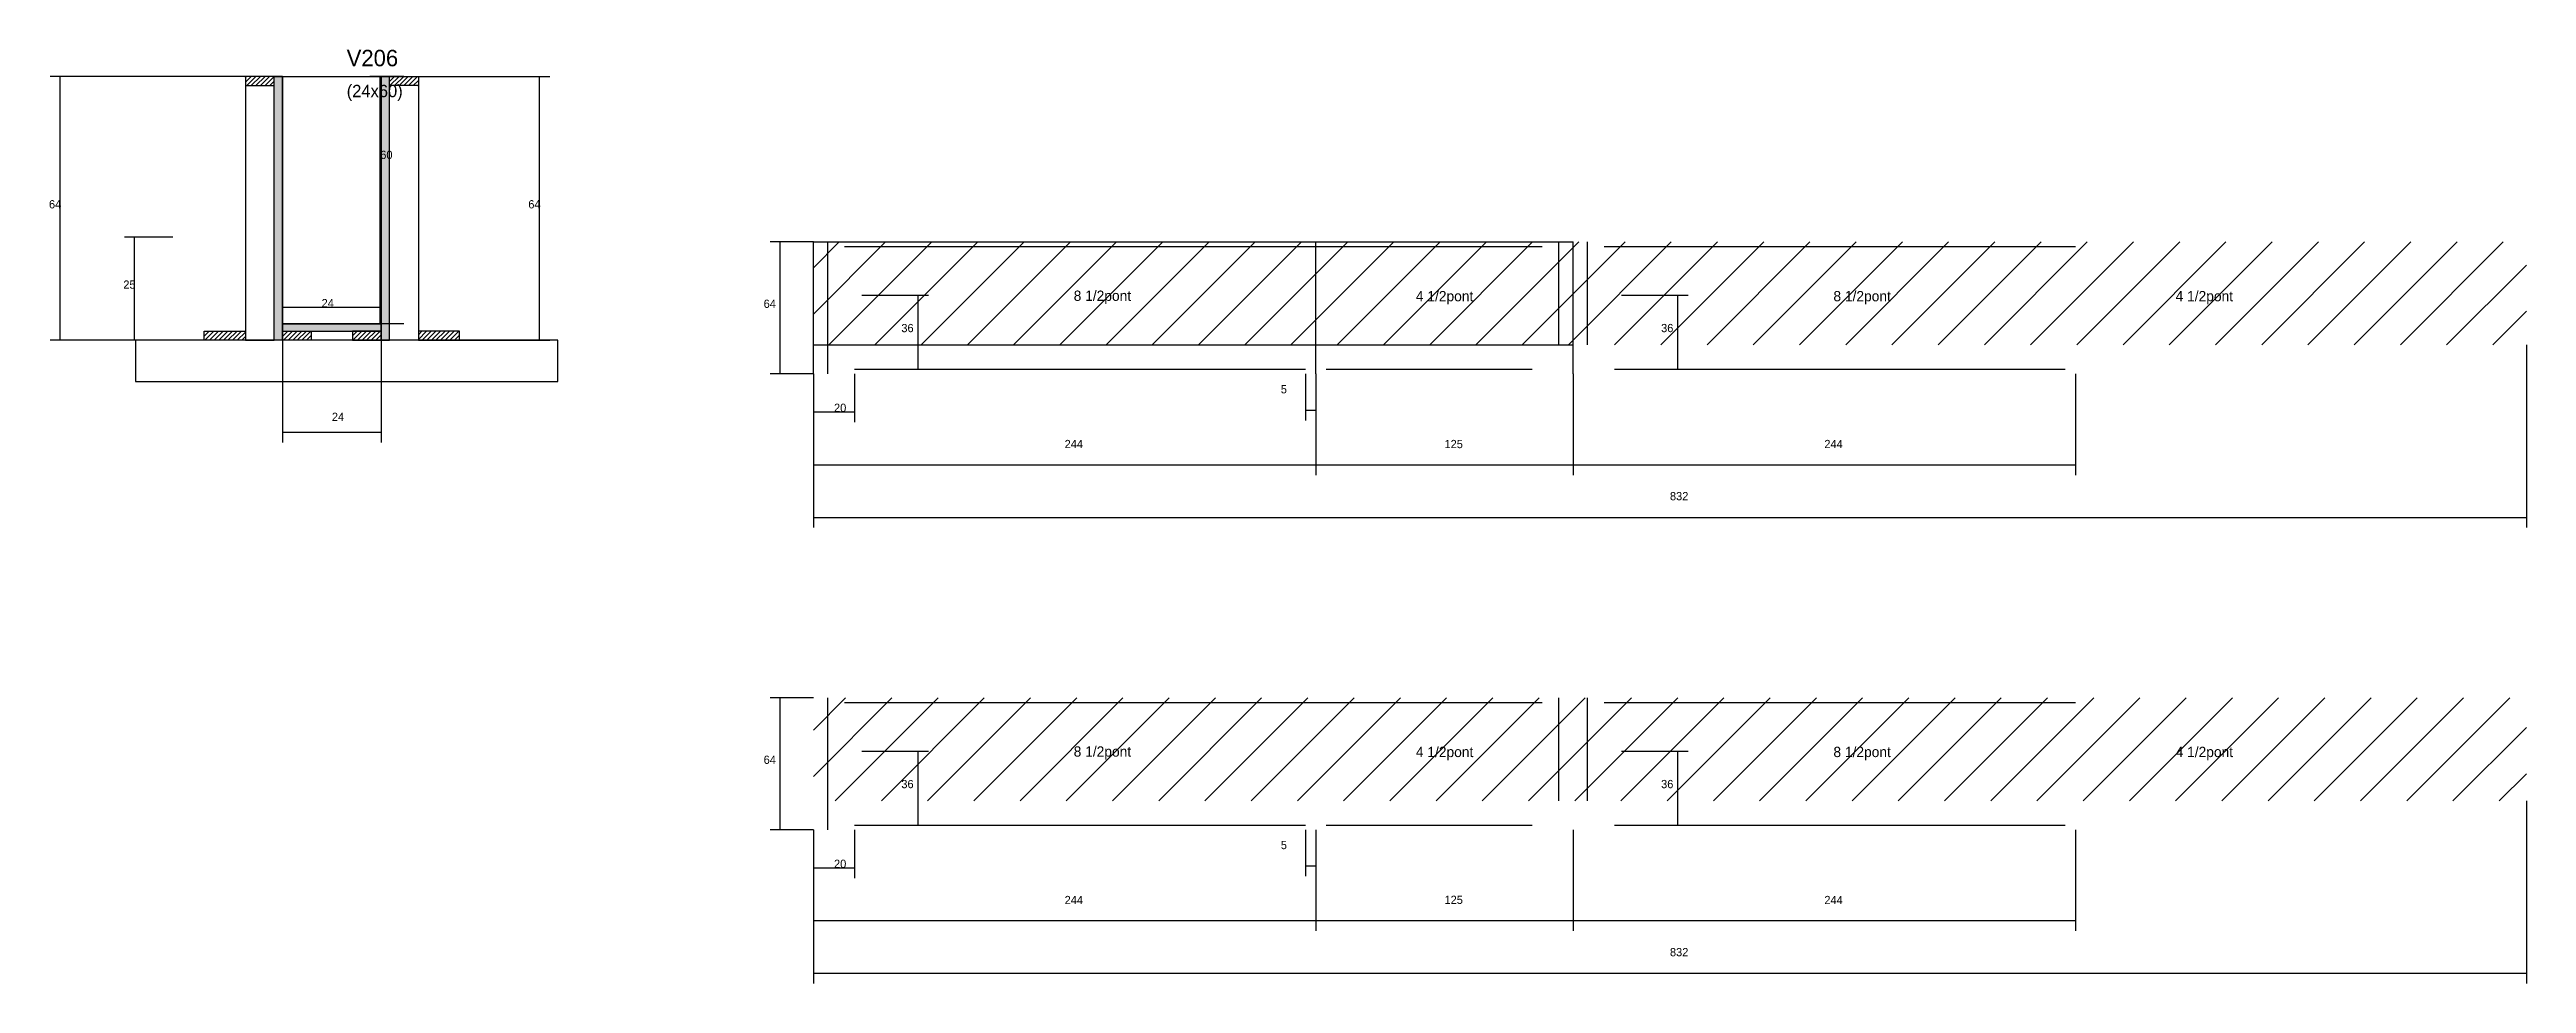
# Model space of a CAD drawing. Header units: metres. Extents: x 2846 to 4049, y 7871 to 9160.
# Drawn here: x 2846 to 4049, y 8707 to 9160 of the extents above; entities outside this region: 4.
import ezdxf

# ---------------------------------------------------------------- set-up
doc = ezdxf.new("R2010")
doc.units = ezdxf.units.M
for name, color, linetype in [('CONCRETO', 251, 'Continuous'), ('COTA', 4, 'Continuous'), ('Cota Seção (2x)', 4, 'Continuous'), ('Hachura', 253, 'Continuous'), ('Madeira', 126, 'Continuous'), ('NOMENCLATURA', 7, 'Continuous'), ('Painéis', 200, 'Continuous'), ('REAPROVEITAMENTO', 251, 'Continuous'), ('SARR_2.2x7', 40, 'Continuous'), ('Texto Seção', 7, 'Continuous')]:
    doc.layers.add(name, color=color, linetype=linetype)

msp = doc.modelspace()

# ---------------------------------------------------------------- hatches: boundary and pattern name
at = {"layer": 'Hachura'}
h = msp.add_hatch(dxfattribs=at)
h.set_pattern_fill('ANSI31', scale=0.5)
h.paths.add_polyline_path([(2955.3, 9142.8), (2955.3, 9147.2), (2955.3, 9147.2), (2941.3, 9147.2), (2941.3, 9147.2), (2941.3, 9142.8), (2941.3, 9142.8), (2955.3, 9142.8)])
h = msp.add_hatch(color=8, dxfattribs=at)
h.dxf.hatch_style = 1
h.paths.add_polyline_path([(2955.3, 9147.2), (2959.3, 9147.2), (2959.3, 9147.2), (2959.3, 9019.2), (2959.3, 9019.2), (2955.3, 9019.2), (2955.3, 9019.2), (2955.3, 9147.2)])
h = msp.add_hatch(color=8, dxfattribs=at)
h.dxf.hatch_style = 1
h.paths.add_polyline_path([(3011.3, 9147.2), (3007.3, 9147.2), (3007.3, 9147.2), (3007.3, 9019.2), (3007.3, 9019.2), (3011.3, 9019.2), (3011.3, 9019.2), (3011.3, 9147.2)])
h = msp.add_hatch(dxfattribs=at)
h.set_pattern_fill('ANSI31', scale=0.5)
h.paths.add_polyline_path([(3011.3, 9142.8), (3011.3, 9147.2), (3011.3, 9147.2), (3025.3, 9147.2), (3025.3, 9147.2), (3025.3, 9142.8), (3025.3, 9142.8), (3011.3, 9142.8)])
h = msp.add_hatch(dxfattribs=at)
h.set_pattern_fill('ANSI31', scale=0.5)
h.paths.add_polyline_path([(2921.3, 9019.2), (2921.3, 9023.6), (2921.3, 9023.6), (2941.3, 9023.6), (2941.3, 9023.6), (2941.3, 9019.2), (2941.3, 9019.2), (2921.3, 9019.2)])
h = msp.add_hatch(color=8, dxfattribs=at)
h.dxf.hatch_style = 1
h.paths.add_polyline_path([(3007.3, 9023.6), (3007.3, 9027.2), (3007.3, 9027.2), (2959.3, 9027.2), (2959.3, 9027.2), (2959.3, 9023.6), (2959.3, 9023.6), (3007.3, 9023.6)])
h = msp.add_hatch(dxfattribs=at)
h.set_pattern_fill('ANSI31', scale=0.5)
h.paths.add_polyline_path([(2959.3, 9019.2), (2959.3, 9023.6), (2959.3, 9023.6), (2973.3, 9023.6), (2973.3, 9023.6), (2973.3, 9019.2), (2973.3, 9019.2), (2959.3, 9019.2)])
h = msp.add_hatch(dxfattribs=at)
h.set_pattern_fill('ANSI31', scale=0.5)
h.paths.add_polyline_path([(3007.3, 9019.2), (3007.3, 9023.6), (3007.3, 9023.6), (2993.3, 9023.6), (2993.3, 9023.6), (2993.3, 9019.2), (2993.3, 9019.2), (3007.3, 9019.2)])
h = msp.add_hatch(dxfattribs=at)
h.set_pattern_fill('ANSI31', scale=0.5)
h.paths.add_polyline_path([(3045.3, 9019.2), (3045.3, 9023.6), (3045.3, 9023.6), (3025.3, 9023.6), (3025.3, 9023.6), (3025.3, 9019.2), (3025.3, 9019.2), (3045.3, 9019.2)])
at = {"layer": 'REAPROVEITAMENTO'}
h = msp.add_hatch(dxfattribs=at)
h.set_pattern_fill('ANSI31', scale=5)
h.paths.add_polyline_path([(4049.2, 9016.9), (4049.2, 9066.9), (4049.2, 9066.9), (3217.2, 9066.9), (3217.2, 9066.9), (3217.2, 9016.9), (3217.2, 9016.9), (4049.2, 9016.9)])
h = msp.add_hatch(dxfattribs=at)
h.set_pattern_fill('ANSI31', scale=5)
h.paths.add_polyline_path([(4049.2, 8795.5), (4049.2, 8845.5), (4049.2, 8845.5), (3217.2, 8845.5), (3217.2, 8845.5), (3217.2, 8795.5), (3217.2, 8795.5), (4049.2, 8795.5)])

# ---------------------------------------------------------------- linework, layer by layer
at = {"layer": 'CONCRETO'}
msp.add_lwpolyline([(2959.3, 9123.2), (2959.3, 9147.2), (3007.3, 9147.2), (3007.3, 9143), (3007.3, 9143), (3007.3, 9027.2), (2959.3, 9027.2), (2959.3, 9123.2)], close=True, dxfattribs=at)
at = {"layer": 'COTA'}
for p, q in [((2959.3, 9147.2), (2846.4, 9147.2)), ((2851.4, 9019.2), (2851.4, 9147.2)), ((3007.3, 9147.2), (3089.2, 9147.2)), ((3084.2, 9019.2), (3084.2, 9147.2)), ((2906, 9069.2), (2882.5, 9069.2)), ((2887.5, 9019.2), (2887.5, 9069.2)), ((2925.7, 9019.2), (2846.4, 9019.2)), ((2906, 9019.2), (2882.5, 9019.2)), ((2959.3, 9019.2), (2959.3, 8969.5)), ((3007.3, 9019.2), (3007.3, 8969.5)), ((3040.9, 9019.2), (3089.2, 9019.2)), ((3461.2, 9002.9), (3461.2, 8953.7)), ((3461.2, 9002.9), (3461.2, 8953.7)), ((3586.2, 9002.9), (3586.2, 8953.7)), ((3586.2, 9002.9), (3586.2, 8953.7)), ((3830.2, 9002.9), (3830.2, 8953.7)), ((3217.2, 8985.2), (3217.2, 8953.7)), ((2959.3, 8974.5), (3007.3, 8974.5)), ((3217.2, 8958.7), (3461.2, 8958.7)), ((3461.2, 8958.7), (3586.2, 8958.7)), ((3586.2, 8958.7), (3830.2, 8958.7)), ((3461.2, 8781.5), (3461.2, 8732.4)), ((3461.2, 8781.5), (3461.2, 8732.4)), ((3586.2, 8781.5), (3586.2, 8732.4)), ((3586.2, 8781.5), (3586.2, 8732.4)), ((3830.2, 8781.5), (3830.2, 8732.4)), ((3217.2, 8763.9), (3217.2, 8732.4)), ((3217.2, 8737.4), (3461.2, 8737.4)), ((3461.2, 8737.4), (3586.2, 8737.4)), ((3586.2, 8737.4), (3830.2, 8737.4)), ((3785.1, 7998.6), (3709.4, 7998.6)), ((3714.4, 7870.6), (3714.4, 7998.6)), ((3769.5, 7870.6), (3709.4, 7870.6))]:
    msp.add_line(p, q, dxfattribs=at)
at = {"layer": 'Cota Seção (2x)'}
for p, q in [((3018.3, 9147.2), (3001.8, 9147.2)), ((3006.8, 9027.2), (3006.8, 9147.2)), ((3217.2, 9066.9), (3196.1, 9066.9)), ((3201.1, 9002.9), (3201.1, 9066.9)), ((2959.3, 9019.2), (2959.3, 9040.2)), ((2959.3, 9035.2), (3007.3, 9035.2)), ((3007.3, 9019.2), (3007.3, 9040.2)), ((3240.7, 9041.1), (3273.1, 9041.1)), ((3268.1, 9005.1), (3268.1, 9041.1)), ((3609.7, 9041.1), (3642.1, 9041.1)), ((3637.1, 9005.1), (3637.1, 9041.1)), ((3018.3, 9027.2), (3001.8, 9027.2)), ((4049.2, 9016.9), (4049.2, 8928.2)), ((3217.2, 9002.9), (3196.1, 9002.9)), ((3217.2, 9002.9), (3217.2, 8928.2)), ((3217.2, 9002.9), (3217.2, 8979.4)), ((3237.2, 9002.9), (3237.2, 8979.4)), ((3240.7, 9005.1), (3273.1, 9005.1)), ((3456.2, 9002.9), (3456.2, 8980.3)), ((3461.2, 9002.9), (3461.2, 8980.3)), ((3609.7, 9005.1), (3642.1, 9005.1)), ((3217.2, 8984.4), (3237.2, 8984.4)), ((3456.2, 8985.3), (3461.2, 8985.3)), ((3217.2, 8933.2), (4049.2, 8933.2)), ((3217.2, 8845.5), (3196.1, 8845.5)), ((3201.1, 8781.5), (3201.1, 8845.5)), ((3240.7, 8819.7), (3273.1, 8819.7)), ((3268.1, 8783.7), (3268.1, 8819.7)), ((3609.7, 8819.7), (3642.1, 8819.7)), ((3637.1, 8783.7), (3637.1, 8819.7)), ((4049.2, 8795.5), (4049.2, 8706.9)), ((3240.7, 8783.7), (3273.1, 8783.7)), ((3609.7, 8783.7), (3642.1, 8783.7)), ((3217.2, 8781.5), (3196.1, 8781.5)), ((3217.2, 8781.5), (3217.2, 8706.9)), ((3217.2, 8781.5), (3217.2, 8758)), ((3237.2, 8781.5), (3237.2, 8758)), ((3456.2, 8781.5), (3456.2, 8759)), ((3461.2, 8781.5), (3461.2, 8759)), ((3217.2, 8763), (3237.2, 8763)), ((3456.2, 8764), (3461.2, 8764)), ((3217.2, 8711.9), (4049.2, 8711.9))]:
    msp.add_line(p, q, dxfattribs=at)
at = {"layer": 'Madeira'}
for points in [[(2955.3, 9142.8), (2955.3, 9147.2), (2941.3, 9147.2), (2941.3, 9142.8)], [(2955.3, 9147.2), (2941.3, 9147.2), (2941.3, 9019.2), (2955.3, 9019.2)], [(3011.3, 9142.8), (3011.3, 9147.2), (3025.3, 9147.2), (3025.3, 9142.8)], [(3011.3, 9147.2), (3025.3, 9147.2), (3025.3, 9019.2), (3011.3, 9019.2)], [(2921.3, 9019.2), (2921.3, 9023.6), (2941.3, 9023.6), (2941.3, 9019.2)], [(2959.3, 9019.2), (2959.3, 9023.6), (2973.3, 9023.6), (2973.3, 9019.2)], [(3007.3, 9019.2), (3007.3, 9023.6), (2993.3, 9023.6), (2993.3, 9019.2)], [(3045.3, 9019.2), (3045.3, 9023.6), (3025.3, 9023.6), (3025.3, 9019.2)], [(2887.9, 8999.2), (3093.1, 8999.2), (3093.1, 9019.2), (2887.9, 9019.2)]]:
    msp.add_lwpolyline(points, close=True, dxfattribs=at)
at = {"layer": 'Painéis'}
for p, q in [((3217.2, 9066.9), (3586.2, 9066.9)), ((3217.2, 9016.9), (3217.2, 9066.9)), ((3461.2, 9016.9), (3461.2, 9066.9)), ((3586.2, 9016.9), (3586.2, 9066.9)), ((2959.3, 9027.2), (3007.3, 9027.2)), ((3217.2, 9016.9), (3586.2, 9016.9)), ((3217.2, 9002.9), (3217.2, 9016.9)), ((3461.2, 9002.9), (3461.2, 9016.9)), ((3586.2, 9002.9), (3586.2, 9016.9))]:
    msp.add_line(p, q, dxfattribs=at)
for points in [[(2955.3, 9147.2), (2959.3, 9147.2), (2959.3, 9019.2), (2955.3, 9019.2)], [(2959.3, 9147.2), (2959.3, 9123.2), (2959.3, 9123.2), (2959.3, 9147.2)], [(3011.3, 9147.2), (3007.3, 9147.2), (3007.3, 9019.2), (3011.3, 9019.2)], [(3007.3, 9023.6), (3007.3, 9027.2), (2959.3, 9027.2), (2959.3, 9023.6)]]:
    msp.add_lwpolyline(points, close=True, dxfattribs=at)
at = {"layer": 'SARR_2.2x7'}
for p, q in [((3224.2, 9016.9), (3224.2, 9066.9)), ((3232.2, 9064.7), (3461.2, 9064.7)), ((3461.2, 9064.7), (3571.2, 9064.7)), ((3579.2, 9016.9), (3579.2, 9066.9)), ((3593.2, 9016.9), (3593.2, 9066.9)), ((3601.2, 9064.7), (3830.2, 9064.7)), ((3224.2, 9002.9), (3224.2, 9016.9)), ((3237.2, 9005.1), (3456.2, 9005.1)), ((3466.2, 9005.1), (3566.2, 9005.1)), ((3606.2, 9005.1), (3825.2, 9005.1)), ((3224.2, 8795.5), (3224.2, 8845.5)), ((3232.2, 8843.3), (3461.2, 8843.3)), ((3461.2, 8843.3), (3571.2, 8843.3)), ((3579.2, 8795.5), (3579.2, 8845.5)), ((3593.2, 8795.5), (3593.2, 8845.5)), ((3601.2, 8843.3), (3830.2, 8843.3)), ((3224.2, 8781.5), (3224.2, 8795.5)), ((3237.2, 8783.7), (3456.2, 8783.7)), ((3466.2, 8783.7), (3566.2, 8783.7)), ((3606.2, 8783.7), (3825.2, 8783.7))]:
    msp.add_line(p, q, dxfattribs=at)

# ---------------------------------------------------------------- texts
at = {"layer": 'COTA'}
for s, p in [('64', (2845.9, 9083.2)), ('64', (3078.7, 9083.2)), ('25', (2882, 9044.2)), ('24', (2983.3, 8980)), ('244', (3339.2, 8966.8)), ('125', (3523.7, 8966.8)), ('244', (3708.2, 8966.8)), ('244', (3339.2, 8745.4)), ('125', (3523.7, 8745.5)), ('244', (3708.2, 8745.4)), ('64', (3708.9, 7934.6))]:
    msp.add_text(s, height=4, dxfattribs=at).set_placement(p)
at = {"layer": 'Cota Seção (2x)'}
for s, p in [('60', (3006.8, 9107.2)), ('24', (2978.3, 9035.2)), ('64', (3193, 9034.9)), ('36', (3259.9, 9023.1)), ('36', (3628.9, 9023.1)), ('20', (3227.2, 8984.4)), ('5', (3444.2, 8993.4)), ('832', (3633.2, 8941.5)), ('64', (3193, 8813.5)), ('36', (3259.9, 8801.7)), ('36', (3628.9, 8801.7)), ('5', (3444.2, 8772.1)), ('20', (3227.2, 8763)), ('832', (3633.2, 8720.1))]:
    msp.add_text(s, height=4, dxfattribs=at).set_placement(p)
at = {"layer": 'NOMENCLATURA'}
for s, p in [('8 1/2pont', (3343.6, 9038.3)), ('4 1/2pont', (3509.8, 9038.1)), ('8 1/2pont', (3712.6, 9038.1)), ('4 1/2pont', (3878.8, 9038.1)), ('8 1/2pont', (3343.6, 8817)), ('4 1/2pont', (3509.8, 8816.8)), ('8 1/2pont', (3712.6, 8816.8)), ('4 1/2pont', (3878.8, 8816.8))]:
    msp.add_text(s, height=5, dxfattribs=at).set_placement(p)
at = {"layer": 'Texto Seção'}
for s, height, p in [('V206', 8, (2990.5, 9152.2)), ('(24x60)', 6, (2990.5, 9137.2))]:
    msp.add_text(s, height=height, dxfattribs=at).set_placement(p)

doc.saveas('drawing.dxf')
